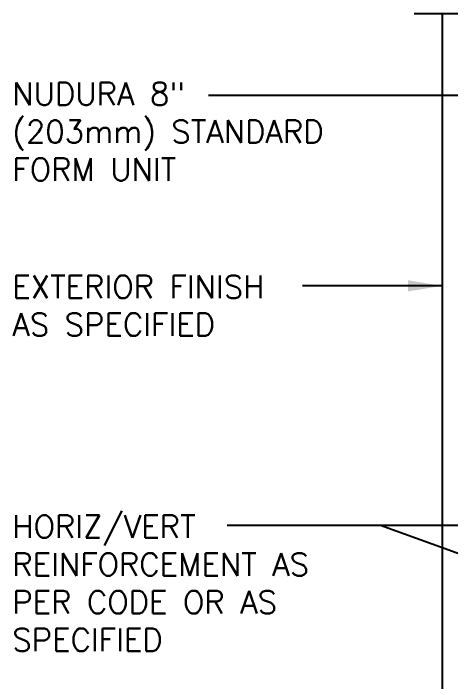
# Model space of a CAD drawing. Header units: inches. Extents: x 23.5 to 82.7, y -12.5 to 63.7.
# Drawn here: x 28.64 to 43.14, y 36.88 to 59.01 of the extents above; entities that cross this region are included whole.
import ezdxf

# ---------------------------------------------------------------- set-up
doc = ezdxf.new("R2010")
doc.units = ezdxf.units.IN
doc.header["$LTSCALE"] = 0.5
doc.header["$MEASUREMENT"] = 0
doc.layers.add('LINE9', color=9, linetype='Continuous')
doc.layers.add('TEXT', color=4, linetype='Continuous')
doc.styles.add('DIM', font='romans.shx', dxfattribs={"width": 0.7})
doc.styles.add('ROMANS', font='romans.shx', dxfattribs={"height": 1.125})
doc.dimstyles.new('ext_12', dxfattribs={"dimscale": 12, "dimtxt": 0.09375, "dimasz": 0.09375, "dimexe": 0.09375, "dimexo": 0.0625, "dimgap": 0.0625, "dimtad": 1, "dimdec": 1, "dimzin": 3, "dimdsep": 46, "dimlunit": 4, "dimtxsty": 'DIM', "dimcen": 0.09, "dimdle": 0.09375, "dimclrt": 4, "dimadec": 0, "dimazin": 0, "dimtfac": 1, "dimtdec": 1, "dimtmove": 2, "dimatfit": 3, "dimfxl": 1, "dimfrac": 2, "dimtolj": 1, "dimtzin": 0, "dimarcsym": 0})

msp = doc.modelspace()

# ---------------------------------------------------------------- linework, layer by layer
at = {"layer": 'LINE9'}
for p, q in [((41.925, 59.008), (49.103, 59.008)), ((42.853, 59.008), (42.853, 23.008))]:
    msp.add_line(p, q, dxfattribs=at)

# ---------------------------------------------------------------- texts
at = {"layer": 'TEXT', "char_height": 0.75, "width": 11.74859, "attachment_point": 4, "style": 'ROMANS'}
for s, insert in [('NUDURA 8" (203mm) STANDARD FORM UNIT', (28.612, 55.091)), ('EXTERIOR FINISH\\PAS SPECIFIED', (28.612, 49.328)), ('HORIZ/VERT REINFORCEMENT AS PER CODE OR AS SPECIFIED', (28.612, 40.136))]:
    msp.add_mtext(s, dxfattribs=dict(at, insert=insert))

# ---------------------------------------------------------------- leaders
at = {"layer": 'TEXT'}
for points, override in [([(45.174, 56.287), (35.112, 56.287)], {"dimtad": 0}), ([(42.853, 49.984), (38.226, 49.984)], {"dimtad": 0}), ([(50.24, 42.05), (40.81, 42.05), (35.735, 42.05)], {"dimgap": 0.0625, "dimtad": 0}), ([(51.987, 38.014), (40.81, 42.05), (35.735, 42.05)], {"dimgap": 0.0625, "dimtad": 0})]:
    msp.add_leader(points, dimstyle='ext_12', override=override, dxfattribs=at)

doc.saveas('drawing.dxf')
